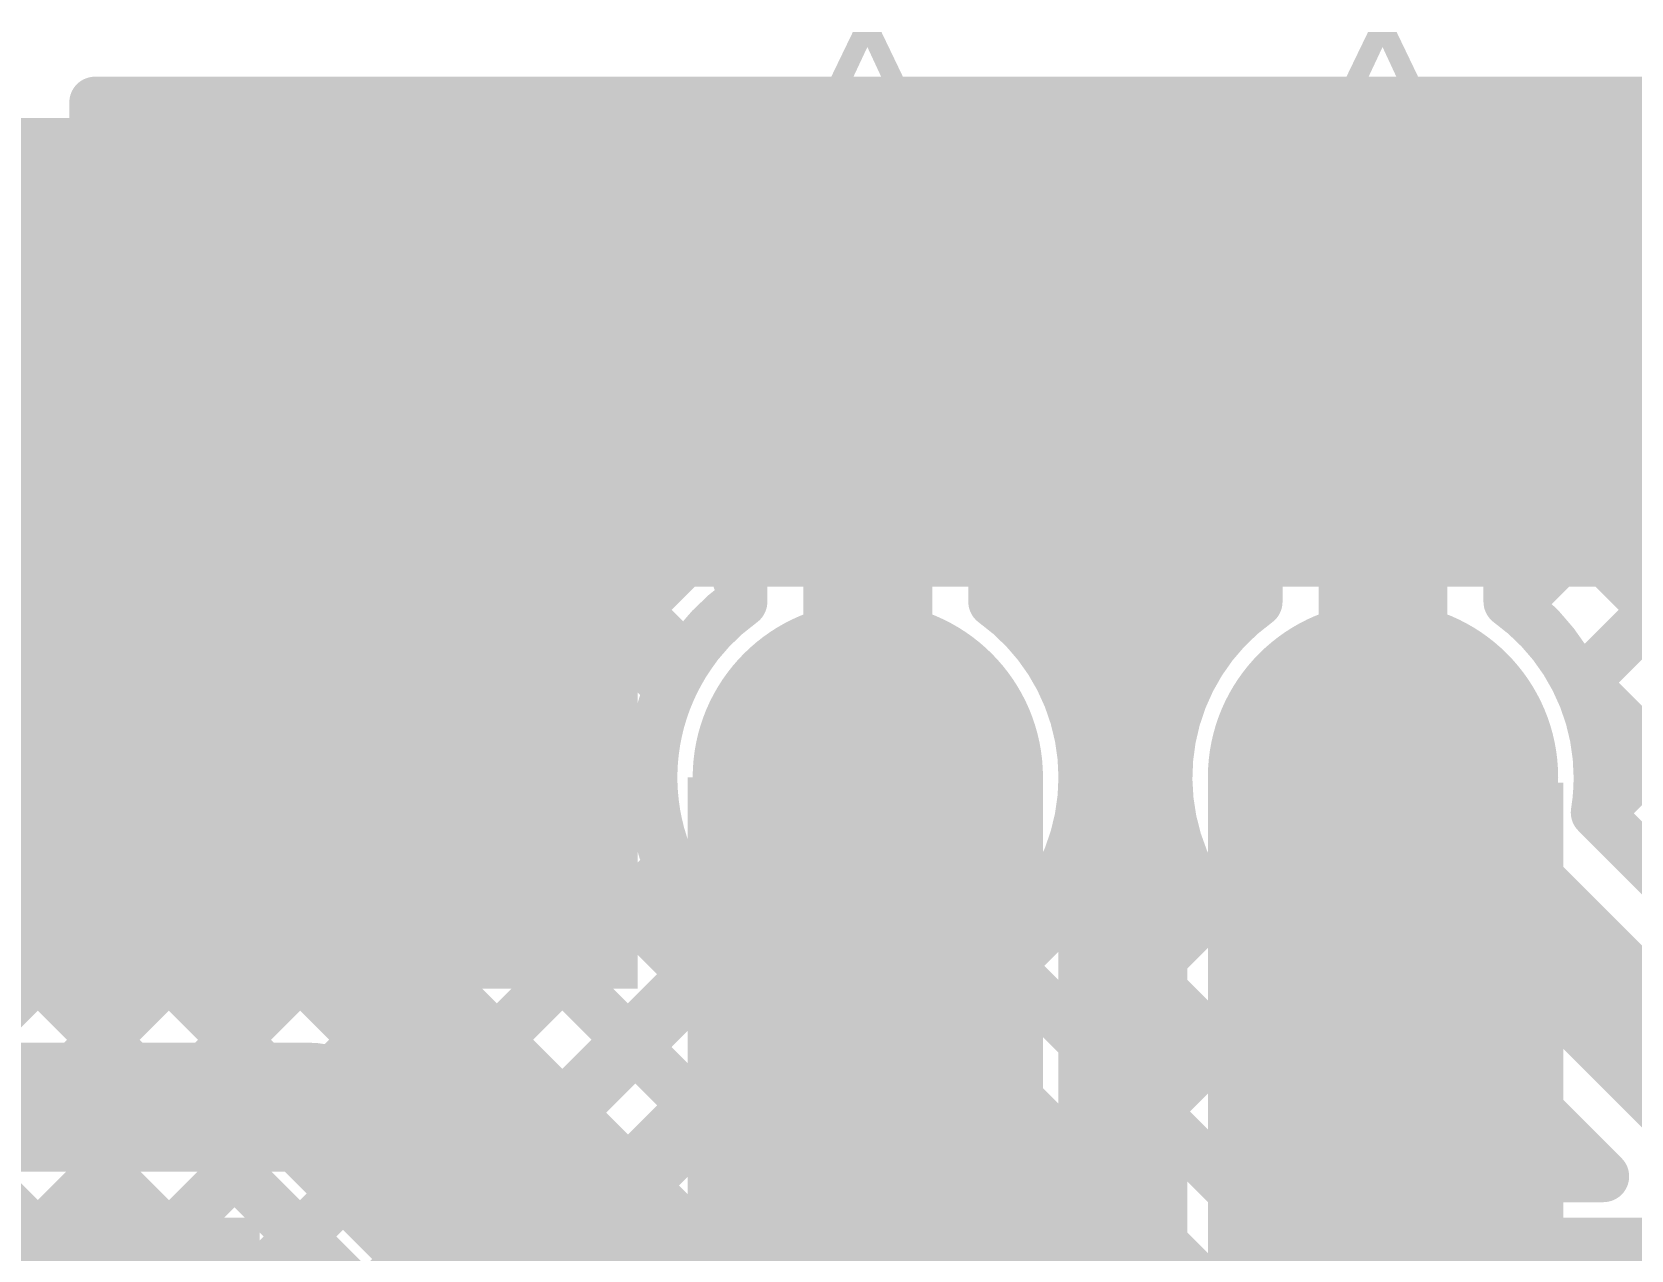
# Model space of a CAD drawing. Header units: millimetres. Extents: x -0.33 to 3.26, y -0.12 to 2.83.
# Drawn here: x 1.8378 to 2.1481, y 2.3983 to 2.6347 of the extents above; entities that cross this region are included whole.
import ezdxf

# ---------------------------------------------------------------- set-up
doc = ezdxf.new("R2010")
doc.units = ezdxf.units.MM
doc.header["$MEASUREMENT"] = 0
for name, color, linetype in [('BottomLayer', 5, 'Continuous'), ('BottomOverlay', 54, 'Continuous'), ('BottomPaste', 16, 'Continuous'), ('BottomSolder', 6, 'Continuous'), ('MultiLayer', 9, 'Continuous'), ('PadHoleLayer', 156, 'Continuous'), ('TopLayer', 1, 'Continuous'), ('TopOverlay', 2, 'Continuous'), ('TopSolder', 216, 'Continuous')]:
    doc.layers.add(name, color=color, linetype=linetype)
doc.styles.add('Arial', font='', dxfattribs={"height": 0.2})
doc.styles.get('Arial').set_extended_font_data('Arial')

# ---------------------------------------------------------------- blocks, each defined once
blk = doc.blocks.new('R__0402_B_18')
at = {"layer": 'BottomLayer'}
for points in [[(-0.0095, 0.0125), (-0.0095, -0.0125), (-0.0275, -0.0125), (-0.0275, 0.0125)], [(0.0275, 0.0125), (0.0275, -0.0125), (0.0095, -0.0125), (0.0095, 0.0125)]]:
    blk.add_hatch(color=5, dxfattribs=at).paths.add_polyline_path(points)
at = {"layer": 'BottomPaste'}
for points in [[(-0.0095, 0.0125), (-0.0095, -0.0125), (-0.0275, -0.0125), (-0.0275, 0.0125)], [(0.0275, 0.0125), (0.0275, -0.0125), (0.0095, -0.0125), (0.0095, 0.0125)]]:
    blk.add_hatch(color=16, dxfattribs=at).paths.add_polyline_path(points)
at = {"layer": 'BottomSolder'}
for points in [[(-0.0055, 0.0165), (-0.0055, -0.0165), (-0.0315, -0.0165), (-0.0315, 0.0165)], [(0.0315, 0.0165), (0.0315, -0.0165), (0.0055, -0.0165), (0.0055, 0.0165)]]:
    blk.add_hatch(color=6, dxfattribs=at).paths.add_polyline_path(points)
at = {"layer": 'BottomOverlay', "const_width": 0.01}
for points in [[(0.034, 0.019), (-0.034, 0.019)], [(-0.034, -0.019), (-0.034, 0.019)], [(0.034, -0.019), (0.034, 0.019)], [(0.034, -0.019), (-0.034, -0.019)]]:
    blk.add_lwpolyline(points, dxfattribs=at)
at = {"layer": 'BottomOverlay', "const_width": 0.005}
for points in [[(-0.0365, 0.019, 1), (-0.0315, 0.019, 1)], [(-0.0365, 0.019, 1), (-0.0315, 0.019, 1)], [(0.0315, 0.019, 1), (0.0365, 0.019, 1)], [(0.0315, 0.019, 1), (0.0365, 0.019, 1)], [(-0.0365, -0.019, 1), (-0.0315, -0.019, 1)], [(-0.0365, -0.019, 1), (-0.0315, -0.019, 1)], [(0.0315, -0.019, 1), (0.0365, -0.019, 1)], [(0.0315, -0.019, 1), (0.0365, -0.019, 1)]]:
    blk.add_lwpolyline(points, format="xyb", close=True, dxfattribs=at)
blk = doc.blocks.new('R__0402_B_19')
at = {"layer": 'BottomLayer'}
for points in [[(-0.0095, 0.0125), (-0.0095, -0.0125), (-0.0275, -0.0125), (-0.0275, 0.0125)], [(0.0275, 0.0125), (0.0275, -0.0125), (0.0095, -0.0125), (0.0095, 0.0125)]]:
    blk.add_hatch(color=5, dxfattribs=at).paths.add_polyline_path(points)
at = {"layer": 'BottomPaste'}
for points in [[(-0.0095, 0.0125), (-0.0095, -0.0125), (-0.0275, -0.0125), (-0.0275, 0.0125)], [(0.0275, 0.0125), (0.0275, -0.0125), (0.0095, -0.0125), (0.0095, 0.0125)]]:
    blk.add_hatch(color=16, dxfattribs=at).paths.add_polyline_path(points)
at = {"layer": 'BottomSolder'}
for points in [[(-0.0055, 0.0165), (-0.0055, -0.0165), (-0.0315, -0.0165), (-0.0315, 0.0165)], [(0.0315, 0.0165), (0.0315, -0.0165), (0.0055, -0.0165), (0.0055, 0.0165)]]:
    blk.add_hatch(color=6, dxfattribs=at).paths.add_polyline_path(points)
at = {"layer": 'BottomOverlay', "const_width": 0.01}
for points in [[(0.034, 0.019), (-0.034, 0.019)], [(-0.034, -0.019), (-0.034, 0.019)], [(0.034, -0.019), (0.034, 0.019)], [(0.034, -0.019), (-0.034, -0.019)]]:
    blk.add_lwpolyline(points, dxfattribs=at)
at = {"layer": 'BottomOverlay', "const_width": 0.005}
for points in [[(-0.0365, 0.019, 1), (-0.0315, 0.019, 1)], [(-0.0365, 0.019, 1), (-0.0315, 0.019, 1)], [(0.0315, 0.019, 1), (0.0365, 0.019, 1)], [(0.0315, 0.019, 1), (0.0365, 0.019, 1)], [(-0.0365, -0.019, 1), (-0.0315, -0.019, 1)], [(-0.0365, -0.019, 1), (-0.0315, -0.019, 1)], [(0.0315, -0.019, 1), (0.0365, -0.019, 1)], [(0.0315, -0.019, 1), (0.0365, -0.019, 1)]]:
    blk.add_lwpolyline(points, format="xyb", close=True, dxfattribs=at)
blk = doc.blocks.new('0022232111_48')
at = {"layer": 'BottomLayer'}
h = blk.add_hatch(color=5, dxfattribs=at)
edge = h.paths.add_edge_path()
edge.add_arc((0.3, 0), 0.03, 0, 360)
h = blk.add_hatch(color=5, dxfattribs=at)
edge = h.paths.add_edge_path()
edge.add_arc((0.4, 0), 0.03, 0, 360)
h = blk.add_hatch(color=5, dxfattribs=at)
edge = h.paths.add_edge_path()
edge.add_arc((0.5, 0), 0.03, 0, 360)
at = {"layer": 'BottomSolder'}
h = blk.add_hatch(color=6, dxfattribs=at)
edge = h.paths.add_edge_path()
edge.add_arc((0.3, 0), 0.034, 0, 360)
h = blk.add_hatch(color=6, dxfattribs=at)
edge = h.paths.add_edge_path()
edge.add_arc((0.4, 0), 0.034, 0, 360)
h = blk.add_hatch(color=6, dxfattribs=at)
edge = h.paths.add_edge_path()
edge.add_arc((0.5, 0), 0.034, 0, 360)
at = {"layer": 'MultiLayer'}
h = blk.add_hatch(color=9, dxfattribs=at)
edge = h.paths.add_edge_path()
edge.add_arc((0.3, 0), 0.03, 0, 360)
h = blk.add_hatch(color=9, dxfattribs=at)
edge = h.paths.add_edge_path()
edge.add_arc((0.4, 0), 0.03, 0, 360)
h = blk.add_hatch(color=9, dxfattribs=at)
edge = h.paths.add_edge_path()
edge.add_arc((0.5, 0), 0.03, 0, 360)
at = {"layer": 'PadHoleLayer'}
h = blk.add_hatch(color=156, dxfattribs=at)
edge = h.paths.add_edge_path()
edge.add_arc((0.3, 0), 0.01969, 0, 360)
h = blk.add_hatch(color=156, dxfattribs=at)
edge = h.paths.add_edge_path()
edge.add_arc((0.4, 0), 0.01969, 0, 360)
h = blk.add_hatch(color=156, dxfattribs=at)
edge = h.paths.add_edge_path()
edge.add_arc((0.5, 0), 0.01969, 0, 360)
at = {"layer": 'TopLayer'}
h = blk.add_hatch(color=1, dxfattribs=at)
edge = h.paths.add_edge_path()
edge.add_arc((0.3, 0), 0.03, 0, 360)
h = blk.add_hatch(color=1, dxfattribs=at)
edge = h.paths.add_edge_path()
edge.add_arc((0.4, 0), 0.03, 0, 360)
h = blk.add_hatch(color=1, dxfattribs=at)
edge = h.paths.add_edge_path()
edge.add_arc((0.5, 0), 0.03, 0, 360)
at = {"layer": 'TopSolder'}
h = blk.add_hatch(color=216, dxfattribs=at)
edge = h.paths.add_edge_path()
edge.add_arc((0.3, 0), 0.034, 0, 360)
h = blk.add_hatch(color=216, dxfattribs=at)
edge = h.paths.add_edge_path()
edge.add_arc((0.4, 0), 0.034, 0, 360)
h = blk.add_hatch(color=216, dxfattribs=at)
edge = h.paths.add_edge_path()
edge.add_arc((0.5, 0), 0.034, 0, 360)
at = {"layer": 'TopOverlay', "const_width": 0.01}
for points in [[(0.55, 0.124), (0.55, -0.131)], [(0.55, -0.131), (-0.551, -0.131)]]:
    blk.add_lwpolyline(points, dxfattribs=at)
at = {"layer": 'TopOverlay', "const_width": 0.005}
blk.add_lwpolyline([(0.5475, -0.131, 1), (0.5525, -0.131, 1)], format="xyb", close=True, dxfattribs=at)
blk.add_lwpolyline([(0.5475, -0.131, 1), (0.5525, -0.131, 1)], format="xyb", close=True, dxfattribs=at)
blk = doc.blocks.new('SOT23_3_B_177')
at = {"layer": 'BottomLayer'}
for points in [[(-0.02166, 0.02657), (-0.05316, 0.02657), (-0.05316, 0.05807), (-0.02166, 0.05807)], [(0.05314, 0.02657), (0.02165, 0.02657), (0.02165, 0.05807), (0.05314, 0.05807)], [(0.01574, -0.05807), (-0.01575, -0.05807), (-0.01575, -0.02657), (0.01574, -0.02657)]]:
    blk.add_hatch(color=5, dxfattribs=at).paths.add_polyline_path(points)
at = {"layer": 'BottomPaste'}
for points in [[(-0.02166, 0.02657), (-0.05316, 0.02657), (-0.05316, 0.05807), (-0.02166, 0.05807)], [(0.05314, 0.02657), (0.02165, 0.02657), (0.02165, 0.05807), (0.05314, 0.05807)], [(0.01574, -0.05807), (-0.01575, -0.05807), (-0.01575, -0.02657), (0.01574, -0.02657)]]:
    blk.add_hatch(color=16, dxfattribs=at).paths.add_polyline_path(points)
at = {"layer": 'BottomSolder'}
for points in [[(-0.01766, 0.02257), (-0.05716, 0.02257), (-0.05716, 0.06207), (-0.01766, 0.06207)], [(0.05714, 0.02257), (0.01765, 0.02257), (0.01765, 0.06207), (0.05714, 0.06207)], [(0.01974, -0.06207), (-0.01975, -0.06207), (-0.01975, -0.02257), (0.01974, -0.02257)]]:
    blk.add_hatch(color=6, dxfattribs=at).paths.add_polyline_path(points)
at = {"layer": 'BottomOverlay'}
for points, const_width in [([(-0.06409, 0.068, 1), (-0.07393, 0.068, 1)], 0.00984), ([(-0.07639, 0.068, 1), (-0.07147, 0.068, 1)], 0.00492), ([(-0.06655, 0.068, 1), (-0.06162, 0.068, 1)], 0.00492), ([(-0.06651, 0.03, 1), (-0.06151, 0.03, 1)], 0.005), ([(-0.01351, 0.032, 1), (-0.00851, 0.032, 1)], 0.005), ([(0.00849, 0.032, 1), (0.01349, 0.032, 1)], 0.005), ([(0.06149, 0.03, 1), (0.06649, 0.03, 1)], 0.005), ([(-0.06651, -0.032, 1), (-0.06151, -0.032, 1)], 0.005), ([(-0.06651, -0.032, 1), (-0.06151, -0.032, 1)], 0.005), ([(-0.03151, -0.032, 1), (-0.02651, -0.032, 1)], 0.005), ([(0.02649, -0.031, 1), (0.03149, -0.031, 1)], 0.005), ([(0.06149, -0.031, 1), (0.06649, -0.031, 1)], 0.005), ([(0.06149, -0.031, 1), (0.06649, -0.031, 1)], 0.005)]:
    blk.add_lwpolyline(points, format="xyb", close=True, dxfattribs=dict(at, const_width=const_width))
at = {"layer": 'BottomOverlay', "const_width": 0.01}
for points in [[(-0.06401, 0.03), (-0.06401, -0.032)], [(0.01099, 0.032), (-0.01101, 0.032)], [(0.06399, 0.03), (0.06399, -0.031)], [(-0.02901, -0.032), (-0.06401, -0.032)], [(0.06399, -0.031), (0.02899, -0.031)]]:
    blk.add_lwpolyline(points, dxfattribs=at)
blk = doc.blocks.new('SOT23_3_B_183')
at = {"layer": 'BottomLayer'}
for points in [[(-0.02166, 0.02657), (-0.05316, 0.02657), (-0.05316, 0.05807), (-0.02166, 0.05807)], [(0.05314, 0.02657), (0.02165, 0.02657), (0.02165, 0.05807), (0.05314, 0.05807)], [(0.01574, -0.05807), (-0.01575, -0.05807), (-0.01575, -0.02657), (0.01574, -0.02657)]]:
    blk.add_hatch(color=5, dxfattribs=at).paths.add_polyline_path(points)
at = {"layer": 'BottomPaste'}
for points in [[(-0.02166, 0.02657), (-0.05316, 0.02657), (-0.05316, 0.05807), (-0.02166, 0.05807)], [(0.05314, 0.02657), (0.02165, 0.02657), (0.02165, 0.05807), (0.05314, 0.05807)], [(0.01574, -0.05807), (-0.01575, -0.05807), (-0.01575, -0.02657), (0.01574, -0.02657)]]:
    blk.add_hatch(color=16, dxfattribs=at).paths.add_polyline_path(points)
at = {"layer": 'BottomSolder'}
for points in [[(-0.01766, 0.02257), (-0.05716, 0.02257), (-0.05716, 0.06207), (-0.01766, 0.06207)], [(0.05714, 0.02257), (0.01765, 0.02257), (0.01765, 0.06207), (0.05714, 0.06207)], [(0.01974, -0.06207), (-0.01975, -0.06207), (-0.01975, -0.02257), (0.01974, -0.02257)]]:
    blk.add_hatch(color=6, dxfattribs=at).paths.add_polyline_path(points)
at = {"layer": 'BottomOverlay'}
for points, const_width in [([(-0.06409, 0.068, 1), (-0.07393, 0.068, 1)], 0.00984), ([(-0.07639, 0.068, 1), (-0.07147, 0.068, 1)], 0.00492), ([(-0.06655, 0.068, 1), (-0.06162, 0.068, 1)], 0.00492), ([(-0.06651, 0.03, 1), (-0.06151, 0.03, 1)], 0.005), ([(-0.01351, 0.032, 1), (-0.00851, 0.032, 1)], 0.005), ([(0.00849, 0.032, 1), (0.01349, 0.032, 1)], 0.005), ([(0.06149, 0.03, 1), (0.06649, 0.03, 1)], 0.005), ([(-0.06651, -0.032, 1), (-0.06151, -0.032, 1)], 0.005), ([(-0.06651, -0.032, 1), (-0.06151, -0.032, 1)], 0.005), ([(-0.03151, -0.032, 1), (-0.02651, -0.032, 1)], 0.005), ([(0.02649, -0.031, 1), (0.03149, -0.031, 1)], 0.005), ([(0.06149, -0.031, 1), (0.06649, -0.031, 1)], 0.005), ([(0.06149, -0.031, 1), (0.06649, -0.031, 1)], 0.005)]:
    blk.add_lwpolyline(points, format="xyb", close=True, dxfattribs=dict(at, const_width=const_width))
at = {"layer": 'BottomOverlay', "const_width": 0.01}
for points in [[(-0.06401, 0.03), (-0.06401, -0.032)], [(0.01099, 0.032), (-0.01101, 0.032)], [(0.06399, 0.03), (0.06399, -0.031)], [(-0.02901, -0.032), (-0.06401, -0.032)], [(0.06399, -0.031), (0.02899, -0.031)]]:
    blk.add_lwpolyline(points, dxfattribs=at)

msp = doc.modelspace()

# ---------------------------------------------------------------- hatches: boundary and pattern name
at = {"layer": 'BottomLayer'}
for points in [[(0.126, 2.571), (2.92461, 2.571), (2.92461, 2.618), (0.126, 2.618)], [(1.816, 2.449), (1.95531, 2.449), (1.95531, 2.618), (1.816, 2.618)]]:
    msp.add_hatch(color=5, dxfattribs=at).paths.add_polyline_path(points)
at = {"layer": 'TopLayer'}
msp.add_hatch(color=1, dxfattribs=at).paths.add_polyline_path([(0.495, 2.527), (3.004, 2.527), (3.004, 2.606), (0.495, 2.606)])
at = {"layer": 'TopOverlay'}
for points in [[(1.965, 2.36), (2.034, 2.36), (2.034, 2.49), (1.965, 2.49)], [(2.066, 2.359), (2.135, 2.359), (2.135, 2.489), (2.066, 2.489)]]:
    msp.add_hatch(color=2, dxfattribs=at).paths.add_polyline_path(points)

# ---------------------------------------------------------------- linework, layer by layer
at = {"layer": 'BottomLayer'}
for points, const_width in [([(0.07816, 2.606), (3.03984, 2.606)], 0.01), ([(1.72995, 2.606), (1.88545, 2.4505)], 0.01), ([(1.75672, 2.5224), (1.84032, 2.606)], 0.01), ([(1.75824, 2.606), (2.02022, 2.34401)], 0.01), ([(1.76877, 2.50616), (1.86861, 2.606)], 0.01), ([(1.77277, 2.48188), (1.89689, 2.606)], 0.01), ([(1.78652, 2.606), (2.02877, 2.36375)], 0.01), ([(1.78691, 2.46774), (1.92518, 2.606)], 0.01), ([(1.80105, 2.45359), (1.95346, 2.606)], 0.01), ([(1.81481, 2.606), (1.97551, 2.4453)], 0.01), ([(1.82625, 2.4505), (1.98175, 2.606)], 0.01), ([(1.84309, 2.606), (1.95801, 2.49108)], 0.01), ([(1.85453, 2.4505), (2.01003, 2.606)], 0.01), ([(1.87137, 2.606), (1.96467, 2.51271)], 0.01), ([(1.89966, 2.606), (1.97481, 2.53084)], 0.01), ([(1.92794, 2.606), (1.97481, 2.55913)], 0.01), ([(1.95623, 2.606), (1.99025, 2.57198)], 0.01), ([(1.98451, 2.606), (2.02001, 2.5705)], 0.01), ([(2.00565, 2.57334), (2.03831, 2.606)], 0.01), ([(2.0128, 2.606), (2.07489, 2.54391)], 0.01), ([(2.02381, 2.56322), (2.0666, 2.606)], 0.01), ([(2.0245, 2.53562), (2.09488, 2.606)], 0.01), ([(2.04108, 2.606), (2.07658, 2.5705)], 0.01), ([(2.06936, 2.606), (2.1014, 2.57396)], 0.01), ([(2.08806, 2.57089), (2.12317, 2.606)], 0.01), ([(2.09765, 2.606), (2.17497, 2.52868)], 0.01), ([(2.11595, 2.5705), (2.15145, 2.606)], 0.01), ([(2.12447, 2.55073), (2.17974, 2.606)], 0.01), ([(2.12544, 2.52342), (2.20802, 2.606)], 0.01), ([(2.12593, 2.606), (2.17497, 2.55697)], 0.01), ([(1.97481, 2.5705), (1.98738, 2.5705)], 0.01), ([(1.97481, 2.5285), (1.97481, 2.5705)], 0.01), ([(2.01262, 2.5705), (2.02381, 2.5705)], 0.01), ([(2.02001, 2.5705), (2.02381, 2.5667)], 0.01), ([(2.02381, 2.55526), (2.02381, 2.5705)], 0.01), ([(2.07489, 2.5705), (2.08738, 2.5705)], 0.01), ([(2.07489, 2.5285), (2.07489, 2.5705)], 0.01), ([(2.11262, 2.5705), (2.12389, 2.5705)], 0.01), ([(2.12389, 2.55493), (2.12389, 2.5705)], 0.01), ([(2.02381, 2.5667), (2.07056, 2.51995)], 0.01), ([(2, 2.49), (2, 2.5495)], 0.025), ([(2.03307, 2.5159), (2.07489, 2.55772)], 0.01), ([(2.1, 2.49), (2.1, 2.5495)], 0.025), ([(1.7545, 2.55317), (1.85717, 2.4505)], 0.01), ([(2.0245, 2.52411), (2.0245, 2.5495)], 0.01), ([(2.12446, 2.5509), (2.1639, 2.51146)], 0.01), ([(2.1245, 2.52411), (2.1245, 2.5495)], 0.01), ([(2.13806, 2.50776), (2.17497, 2.54466)], 0.01), ([(1.88281, 2.4505), (1.97481, 2.5425)], 0.01), ([(2.0245, 2.53773), (2.05986, 2.50237)], 0.01), ([(1.9755, 2.52411), (1.9755, 2.5285)], 0.01), ([(2.04155, 2.4961), (2.07489, 2.52944)], 0.01), ([(2.0755, 2.52411), (2.0755, 2.5285)], 0.01), ([(2.13675, 2.51032), (2.15801, 2.48907)], 0.01), ([(2.14162, 2.48303), (2.15942, 2.50083)], 0.01), ([(1.90641, 2.44581), (1.95881, 2.49821)], 0.01), ([(2, 2.446), (2, 2.49)], 0.025), ([(2.1, 2.49), (2.249, 2.341)], 0.025), ([(2.04195, 2.49199), (2.06215, 2.47179)], 0.01), ([(2.02719, 2.45346), (2.05835, 2.48461)], 0.01), ([(2.14145, 2.4832), (2.2663, 2.35835)], 0.01), ([(1.92077, 2.43188), (1.96168, 2.4728)], 0.01), ([(2.03648, 2.46918), (2.09634, 2.40932)], 0.01), ([(2.04133, 2.43931), (2.06658, 2.46456)], 0.01), ([(1.93491, 2.41774), (1.9741, 2.45694)], 0.01), ([(1.9755, 2.446), (1.9755, 2.45589)], 0.01), ([(2, 2.446), (2.06118, 2.38482)], 0.025), ([(2.02465, 2.456), (2.07133, 2.40932)], 0.01), ([(1.80415, 2.4505), (1.892, 2.4505)], 0.01), ([(2.05548, 2.42517), (2.08224, 2.45194)], 0.01), ([(2.08179, 2.45215), (2.12137, 2.41257)], 0.01), ([(2.06962, 2.41103), (2.10697, 2.44838)], 0.01), ([(2.1068, 2.44855), (2.14278, 2.41257)], 0.01), ([(1.90935, 2.4433), (2.00224, 2.35041)], 0.01), ([(1.794, 2.426), (1.892, 2.426)], 0.025), ([(1.892, 2.426), (1.98494, 2.33306)], 0.025), ([(1.94905, 2.4036), (1.97894, 2.43349)], 0.01), ([(2.0962, 2.40932), (2.12111, 2.43424)], 0.01), ([(1.9827, 2.42865), (2.04186, 2.36949)], 0.01), ([(2.12773, 2.41257), (2.13525, 2.4201)], 0.01), ([(1.96319, 2.38946), (1.99254, 2.41881)], 0.01), ([(2.10926, 2.41257), (2.14278, 2.41257)], 0.01), ([(2.10926, 2.40932), (2.10926, 2.41257)], 0.01), ([(2.07133, 2.40932), (2.10926, 2.40932)], 0.01), ([(1.97733, 2.37531), (2.00669, 2.40467)], 0.01)]:
    msp.add_lwpolyline(points, dxfattribs=dict(at, const_width=const_width))
for points, const_width in [([(1.83782, 2.606, 1), (1.84282, 2.606, 1)], 0.005), ([(1.84059, 2.606, 1), (1.84559, 2.606, 1)], 0.005), ([(1.86611, 2.606, 1), (1.87111, 2.606, 1)], 0.005), ([(1.86887, 2.606, 1), (1.87387, 2.606, 1)], 0.005), ([(1.89439, 2.606, 1), (1.89939, 2.606, 1)], 0.005), ([(1.89716, 2.606, 1), (1.90216, 2.606, 1)], 0.005), ([(1.92268, 2.606, 1), (1.92768, 2.606, 1)], 0.005), ([(1.92544, 2.606, 1), (1.93044, 2.606, 1)], 0.005), ([(1.95096, 2.606, 1), (1.95596, 2.606, 1)], 0.005), ([(1.95373, 2.606, 1), (1.95873, 2.606, 1)], 0.005), ([(1.97925, 2.606, 1), (1.98425, 2.606, 1)], 0.005), ([(1.98201, 2.606, 1), (1.98701, 2.606, 1)], 0.005), ([(2.00753, 2.606, 1), (2.01253, 2.606, 1)], 0.005), ([(2.0103, 2.606, 1), (2.0153, 2.606, 1)], 0.005), ([(2.03581, 2.606, 1), (2.04081, 2.606, 1)], 0.005), ([(2.03858, 2.606, 1), (2.04358, 2.606, 1)], 0.005), ([(2.0641, 2.606, 1), (2.0691, 2.606, 1)], 0.005), ([(2.06686, 2.606, 1), (2.07186, 2.606, 1)], 0.005), ([(2.09238, 2.606, 1), (2.09738, 2.606, 1)], 0.005), ([(2.09515, 2.606, 1), (2.10015, 2.606, 1)], 0.005), ([(2.12067, 2.606, 1), (2.12567, 2.606, 1)], 0.005), ([(2.12343, 2.606, 1), (2.12843, 2.606, 1)], 0.005), ([(2.14895, 2.606, 1), (2.15395, 2.606, 1)], 0.005), ([(1.98775, 2.57198, 1), (1.99275, 2.57198, 1)], 0.005), ([(2.00315, 2.57334, 1), (2.00815, 2.57334, 1)], 0.005), ([(2.0989, 2.57396, 1), (2.1039, 2.57396, 1)], 0.005), ([(1.97231, 2.5705, 1), (1.97731, 2.5705, 1)], 0.005), ([(1.97231, 2.5705, 1), (1.97731, 2.5705, 1)], 0.005), ([(1.98488, 2.5705, 1), (1.98988, 2.5705, 1)], 0.005), ([(1.98488, 2.5705, 1), (1.98988, 2.5705, 1)], 0.005), ([(2.01012, 2.5705, 1), (2.01512, 2.5705, 1)], 0.005), ([(2.01012, 2.5705, 1), (2.01512, 2.5705, 1)], 0.005), ([(2.01751, 2.5705, 1), (2.02251, 2.5705, 1)], 0.005), ([(2.01751, 2.5705, 1), (2.02251, 2.5705, 1)], 0.005), ([(2.02131, 2.5705, 1), (2.02631, 2.5705, 1)], 0.005), ([(2.02131, 2.5705, 1), (2.02631, 2.5705, 1)], 0.005), ([(2.07239, 2.5705, 1), (2.07739, 2.5705, 1)], 0.005), ([(2.07239, 2.5705, 1), (2.07739, 2.5705, 1)], 0.005), ([(2.07408, 2.5705, 1), (2.07908, 2.5705, 1)], 0.005), ([(2.08488, 2.5705, 1), (2.08988, 2.5705, 1)], 0.005), ([(2.08488, 2.5705, 1), (2.08988, 2.5705, 1)], 0.005), ([(2.08556, 2.57089, 1), (2.09056, 2.57089, 1)], 0.005), ([(2.11012, 2.5705, 1), (2.11512, 2.5705, 1)], 0.005), ([(2.11012, 2.5705, 1), (2.11512, 2.5705, 1)], 0.005), ([(2.11345, 2.5705, 1), (2.11845, 2.5705, 1)], 0.005), ([(2.12139, 2.5705, 1), (2.12639, 2.5705, 1)], 0.005), ([(2.12139, 2.5705, 1), (2.12639, 2.5705, 1)], 0.005), ([(2.02131, 2.5667, 1), (2.02631, 2.5667, 1)], 0.005), ([(2.02131, 2.5667, 1), (2.02631, 2.5667, 1)], 0.005), ([(2.02131, 2.56322, 1), (2.02631, 2.56322, 1)], 0.005), ([(1.97231, 2.55913, 1), (1.97731, 2.55913, 1)], 0.005), ([(1.99375, 2.5495, 1), (2.00625, 2.5495, 1)], 0.0125), ([(2.07239, 2.55772, 1), (2.07739, 2.55772, 1)], 0.005), ([(2.09375, 2.5495, 1), (2.10625, 2.5495, 1)], 0.0125), ([(2.02131, 2.55526, 1), (2.02631, 2.55526, 1)], 0.005), ([(2.02131, 2.55526, 1), (2.02631, 2.55526, 1)], 0.005), ([(2.12139, 2.55493, 1), (2.12639, 2.55493, 1)], 0.005), ([(2.12139, 2.55493, 1), (2.12639, 2.55493, 1)], 0.005), ([(2.022, 2.5495, 1), (2.027, 2.5495, 1)], 0.005), ([(2.022, 2.5495, 1), (2.027, 2.5495, 1)], 0.005), ([(2.12196, 2.5509, 1), (2.12696, 2.5509, 1)], 0.005), ([(2.12197, 2.55073, 1), (2.12697, 2.55073, 1)], 0.005), ([(2.122, 2.5495, 1), (2.127, 2.5495, 1)], 0.005), ([(2.122, 2.5495, 1), (2.127, 2.5495, 1)], 0.005), ([(2.07239, 2.54391, 1), (2.07739, 2.54391, 1)], 0.005), ([(1.97231, 2.5425, 1), (1.97731, 2.5425, 1)], 0.005), ([(2.022, 2.53773, 1), (2.027, 2.53773, 1)], 0.005), ([(2.022, 2.53562, 1), (2.027, 2.53562, 1)], 0.005), ([(1.97231, 2.53084, 1), (1.97731, 2.53084, 1)], 0.005), ([(1.97231, 2.5285, 1), (1.97731, 2.5285, 1)], 0.005), ([(1.973, 2.5285, 1), (1.978, 2.5285, 1)], 0.005), ([(2.07239, 2.52944, 1), (2.07739, 2.52944, 1)], 0.005), ([(2.07239, 2.5285, 1), (2.07739, 2.5285, 1)], 0.005), ([(2.073, 2.5285, 1), (2.078, 2.5285, 1)], 0.005), ([(1.973, 2.52411, 1), (1.978, 2.52411, 1)], 0.005), ([(1.973, 2.52411, 1), (1.978, 2.52411, 1)], 0.005), ([(2.022, 2.52411, 1), (2.027, 2.52411, 1)], 0.005), ([(2.022, 2.52411, 1), (2.027, 2.52411, 1)], 0.005), ([(2.073, 2.52411, 1), (2.078, 2.52411, 1)], 0.005), ([(2.073, 2.52411, 1), (2.078, 2.52411, 1)], 0.005), ([(2.122, 2.52411, 1), (2.127, 2.52411, 1)], 0.005), ([(2.122, 2.52411, 1), (2.127, 2.52411, 1)], 0.005), ([(2.12294, 2.52342, 1), (2.12794, 2.52342, 1)], 0.005), ([(2.06806, 2.51995, 1), (2.07306, 2.51995, 1)], 0.005), ([(2.03057, 2.5159, 1), (2.03557, 2.5159, 1)], 0.005), ([(1.96217, 2.51271, 1), (1.96717, 2.51271, 1)], 0.005), ([(2.13425, 2.51032, 1), (2.13925, 2.51032, 1)], 0.005), ([(2.13556, 2.50776, 1), (2.14056, 2.50776, 1)], 0.005), ([(2.05736, 2.50237, 1), (2.06236, 2.50237, 1)], 0.005), ([(1.95631, 2.49821, 1), (1.96131, 2.49821, 1)], 0.005), ([(1.99375, 2.49, 1), (2.00625, 2.49, 1)], 0.0125), ([(1.99375, 2.49, 1), (2.00625, 2.49, 1)], 0.0125), ([(2.09375, 2.49, 1), (2.10625, 2.49, 1)], 0.0125), ([(2.09375, 2.49, 1), (2.10625, 2.49, 1)], 0.0125), ([(2.03905, 2.4961, 1), (2.04405, 2.4961, 1)], 0.005), ([(1.95551, 2.49108, 1), (1.96051, 2.49108, 1)], 0.005), ([(2.03945, 2.49199, 1), (2.04445, 2.49199, 1)], 0.005), ([(2.0395, 2.49, 1), (2.0445, 2.49, 1)], 0.005), ([(2.0395, 2.49, 1), (2.0445, 2.49, 1)], 0.005), ([(2.1395, 2.49, 1), (2.1445, 2.49, 1)], 0.005), ([(2.1395, 2.49, 1), (2.1445, 2.49, 1)], 0.005), ([(2.05585, 2.48461, 1), (2.06085, 2.48461, 1)], 0.005), ([(2.13895, 2.4832, 1), (2.14395, 2.4832, 1)], 0.005), ([(2.13895, 2.4832, 1), (2.14395, 2.4832, 1)], 0.005), ([(2.13912, 2.48303, 1), (2.14412, 2.48303, 1)], 0.005), ([(1.95918, 2.4728, 1), (1.96418, 2.4728, 1)], 0.005), ([(2.03398, 2.46918, 1), (2.03898, 2.46918, 1)], 0.005), ([(2.05965, 2.47179, 1), (2.06465, 2.47179, 1)], 0.005), ([(2.06408, 2.46456, 1), (2.06908, 2.46456, 1)], 0.005), ([(1.9716, 2.45694, 1), (1.9766, 2.45694, 1)], 0.005), ([(1.973, 2.45589, 1), (1.978, 2.45589, 1)], 0.005), ([(1.973, 2.45589, 1), (1.978, 2.45589, 1)], 0.005), ([(1.99375, 2.446, 1), (2.00625, 2.446, 1)], 0.0125), ([(1.99375, 2.446, 1), (2.00625, 2.446, 1)], 0.0125), ([(2.02215, 2.456, 1), (2.02715, 2.456, 1)], 0.005), ([(2.02215, 2.456, 1), (2.02715, 2.456, 1)], 0.005), ([(2.02469, 2.45346, 1), (2.02969, 2.45346, 1)], 0.005), ([(1.85203, 2.4505, 1), (1.85703, 2.4505, 1)], 0.005), ([(1.85467, 2.4505, 1), (1.85967, 2.4505, 1)], 0.005), ([(1.88031, 2.4505, 1), (1.88531, 2.4505, 1)], 0.005), ([(1.88295, 2.4505, 1), (1.88795, 2.4505, 1)], 0.005), ([(1.8895, 2.4505, 1), (1.8945, 2.4505, 1)], 0.005), ([(1.8895, 2.4505, 1), (1.8945, 2.4505, 1)], 0.005), ([(1.8895, 2.4505, 1), (1.8945, 2.4505, 1)], 0.005), ([(2.07929, 2.45215, 1), (2.08429, 2.45215, 1)], 0.005), ([(2.07974, 2.45194, 1), (2.08474, 2.45194, 1)], 0.005), ([(2.1043, 2.44855, 1), (2.1093, 2.44855, 1)], 0.005), ([(2.1043, 2.44855, 1), (2.1093, 2.44855, 1)], 0.005), ([(2.10447, 2.44838, 1), (2.10947, 2.44838, 1)], 0.005), ([(1.90391, 2.44581, 1), (1.90891, 2.44581, 1)], 0.005), ([(1.973, 2.446, 1), (1.978, 2.446, 1)], 0.005), ([(1.973, 2.446, 1), (1.978, 2.446, 1)], 0.005), ([(1.973, 2.446, 1), (1.978, 2.446, 1)], 0.005), ([(1.97301, 2.4453, 1), (1.97801, 2.4453, 1)], 0.005), ([(1.90682, 2.44332, 1), (1.91182, 2.44332, 1)], 0.005), ([(1.90685, 2.4433, 1), (1.91185, 2.4433, 1)], 0.005), ([(1.90685, 2.4433, 1), (1.91185, 2.4433, 1)], 0.005), ([(2.03883, 2.43931, 1), (2.04383, 2.43931, 1)], 0.005), ([(1.88575, 2.426, 1), (1.89825, 2.426, 1)], 0.0125), ([(1.88575, 2.426, 1), (1.89825, 2.426, 1)], 0.0125), ([(1.91827, 2.43188, 1), (1.92327, 2.43188, 1)], 0.005), ([(1.97644, 2.43349, 1), (1.98144, 2.43349, 1)], 0.005), ([(2.11861, 2.43424, 1), (2.12361, 2.43424, 1)], 0.005), ([(1.98018, 2.42868, 1), (1.98518, 2.42868, 1)], 0.005), ([(1.9802, 2.42865, 1), (1.9852, 2.42865, 1)], 0.005), ([(1.9802, 2.42865, 1), (1.9852, 2.42865, 1)], 0.005), ([(2.05298, 2.42517, 1), (2.05798, 2.42517, 1)], 0.005), ([(2.13275, 2.4201, 1), (2.13775, 2.4201, 1)], 0.005), ([(1.93241, 2.41774, 1), (1.93741, 2.41774, 1)], 0.005), ([(1.99004, 2.41881, 1), (1.99504, 2.41881, 1)], 0.005), ([(2.06712, 2.41103, 1), (2.07212, 2.41103, 1)], 0.005), ([(2.10676, 2.41257, 1), (2.11176, 2.41257, 1)], 0.005), ([(2.10676, 2.41257, 1), (2.11176, 2.41257, 1)], 0.005), ([(2.11887, 2.41257, 1), (2.12387, 2.41257, 1)], 0.005), ([(2.12523, 2.41257, 1), (2.13023, 2.41257, 1)], 0.005), ([(2.14028, 2.41257, 1), (2.14528, 2.41257, 1)], 0.005), ([(2.14028, 2.41257, 1), (2.14528, 2.41257, 1)], 0.005), ([(2.06883, 2.40932, 1), (2.07383, 2.40932, 1)], 0.005), ([(2.06883, 2.40932, 1), (2.07383, 2.40932, 1)], 0.005), ([(2.0937, 2.40932, 1), (2.0987, 2.40932, 1)], 0.005), ([(2.09384, 2.40932, 1), (2.09884, 2.40932, 1)], 0.005), ([(2.10676, 2.40932, 1), (2.11176, 2.40932, 1)], 0.005), ([(2.10676, 2.40932, 1), (2.11176, 2.40932, 1)], 0.005), ([(2.00419, 2.40467, 1), (2.00919, 2.40467, 1)], 0.005), ([(1.94655, 2.4036, 1), (1.95155, 2.4036, 1)], 0.005)]:
    msp.add_lwpolyline(points, format="xyb", close=True, dxfattribs=dict(at, const_width=const_width))
at = {"layer": 'BottomLayer', "const_width": 0.01}
for points in [[(1.98738, 2.5705, -0.277342), (2.01262, 2.5705)], [(2.08738, 2.5705, -0.277342), (2.11262, 2.5705)], [(2.02381, 2.55526, -0.059369), (2.0245, 2.5495)], [(2.12389, 2.55493, -0.055953), (2.1245, 2.5495)], [(1.9755, 2.45589, -0.512989), (1.9755, 2.52411)], [(2.0245, 2.52411, -0.241531), (2.042, 2.49)], [(2.1068, 2.44855, -0.792799), (2.0755, 2.52411)], [(2.1245, 2.52411, -0.241531), (2.142, 2.49)], [(2.042, 2.49, -0.24035), (2.02465, 2.456)], [(2.142, 2.49, -0.040665), (2.14145, 2.4832)], [(1.892, 2.4505, -0.198912), (1.90932, 2.44332)], [(1.892, 2.4505, -0.199267), (1.90935, 2.4433)], [(1.98268, 2.42868, -0.198912), (1.9755, 2.446)], [(1.9827, 2.42865, -0.199267), (1.9755, 2.446)]]:
    msp.add_lwpolyline(points, format="xyb", dxfattribs=at)
at = {"layer": 'TopLayer'}
for points, const_width in [([(2.047, 2.537), (2.0495, 2.5345)], 0.025), ([(2.0495, 2.35027), (2.0495, 2.5345)], 0.025), ([(1.7404, 2.40425), (1.85115, 2.515)], 0.01), ([(1.75313, 2.39152), (1.87661, 2.515)], 0.01), ([(1.76375, 2.515), (1.96625, 2.515)], 0.01), ([(1.76585, 2.37879), (1.90206, 2.515)], 0.01), ([(1.77569, 2.515), (1.95769, 2.333)], 0.01), ([(1.77858, 2.36607), (1.92752, 2.515)], 0.01), ([(1.79058, 2.3526), (1.95297, 2.515)], 0.01), ([(1.80115, 2.515), (1.98315, 2.333)], 0.01), ([(1.82661, 2.515), (2.00861, 2.333)], 0.01), ([(1.85206, 2.515), (2.02011, 2.34695)], 0.01), ([(1.87752, 2.515), (2.025, 2.36752)], 0.01), ([(1.90297, 2.515), (2.025, 2.39297)], 0.01), ([(1.92843, 2.515), (1.95828, 2.48515)], 0.01), ([(1.95388, 2.515), (1.96168, 2.5072)], 0.01), ([(1.79443, 2.331), (1.95828, 2.49485)], 0.01), ([(1.77186, 2.49337), (1.93424, 2.331)], 0.01), ([(1.81988, 2.331), (1.96168, 2.4728)], 0.01), ([(1.76789, 2.47189), (1.90878, 2.331)], 0.01), ([(1.84534, 2.331), (1.97255, 2.45821)], 0.01), ([(2.025, 2.36008), (2.025, 2.45625)], 0.01), ([(1.89625, 2.331), (2.01673, 2.45147)], 0.01), ([(2.0172, 2.45168), (2.025, 2.44388)], 0.01), ([(1.8708, 2.331), (1.98921, 2.44941)], 0.01), ([(1.99515, 2.44828), (2.025, 2.41843)], 0.01), ([(1.92171, 2.331), (2.025, 2.43429)], 0.01), ([(1.94716, 2.331), (2.025, 2.40884)], 0.01)]:
    msp.add_lwpolyline(points, dxfattribs=dict(at, const_width=const_width))
for points, const_width in [([(2.04075, 2.537, 1), (2.05325, 2.537, 1)], 0.0125), ([(2.04325, 2.5345, 1), (2.05575, 2.5345, 1)], 0.0125), ([(2.04325, 2.5345, 1), (2.05575, 2.5345, 1)], 0.0125), ([(1.84865, 2.515, 1), (1.85365, 2.515, 1)], 0.005), ([(1.84956, 2.515, 1), (1.85456, 2.515, 1)], 0.005), ([(1.8741, 2.515, 1), (1.87911, 2.515, 1)], 0.005), ([(1.87502, 2.515, 1), (1.88002, 2.515, 1)], 0.005), ([(1.89956, 2.515, 1), (1.90456, 2.515, 1)], 0.005), ([(1.90047, 2.515, 1), (1.90547, 2.515, 1)], 0.005), ([(1.92502, 2.515, 1), (1.93002, 2.515, 1)], 0.005), ([(1.92593, 2.515, 1), (1.93093, 2.515, 1)], 0.005), ([(1.95047, 2.515, 1), (1.95547, 2.515, 1)], 0.005), ([(1.95138, 2.515, 1), (1.95638, 2.515, 1)], 0.005), ([(1.96375, 2.515, 1), (1.96875, 2.515, 1)], 0.005), ([(1.96375, 2.515, 1), (1.96875, 2.515, 1)], 0.005), ([(1.95918, 2.5072, 1), (1.96418, 2.5072, 1)], 0.005), ([(1.95578, 2.49485, 1), (1.96078, 2.49485, 1)], 0.005), ([(1.95578, 2.48515, 1), (1.96078, 2.48515, 1)], 0.005), ([(1.95918, 2.4728, 1), (1.96418, 2.4728, 1)], 0.005), ([(1.97005, 2.45821, 1), (1.97505, 2.45821, 1)], 0.005), ([(2.0225, 2.45625, 1), (2.0275, 2.45625, 1)], 0.005), ([(2.0225, 2.45625, 1), (2.0275, 2.45625, 1)], 0.005), ([(2.01423, 2.45147, 1), (2.01923, 2.45147, 1)], 0.005), ([(2.0147, 2.45168, 1), (2.0197, 2.45168, 1)], 0.005), ([(1.98671, 2.44941, 1), (1.99171, 2.44941, 1)], 0.005), ([(1.99265, 2.44828, 1), (1.99765, 2.44828, 1)], 0.005), ([(2.0225, 2.44388, 1), (2.0275, 2.44388, 1)], 0.005), ([(2.0225, 2.43429, 1), (2.0275, 2.43429, 1)], 0.005), ([(2.0225, 2.41843, 1), (2.0275, 2.41843, 1)], 0.005), ([(2.0225, 2.40884, 1), (2.0275, 2.40884, 1)], 0.005)]:
    msp.add_lwpolyline(points, format="xyb", close=True, dxfattribs=dict(at, const_width=const_width))
at = {"layer": 'TopLayer', "const_width": 0.01}
msp.add_lwpolyline([(2.025, 2.45625, -0.862105), (1.96625, 2.515)], format="xyb", dxfattribs=at)

# ---------------------------------------------------------------- block references
for name, p, rotation in [('0022232111_48', (2.4, 2.49), 180), ('R__0402_B_18', (1.99931, 2.568), 270), ('R__0402_B_19', (2.09939, 2.568), 270), ('SOT23_3_B_177', (1.86219, 2.3425), 180), ('SOT23_3_B_183', (2.137, 2.3425), 180)]:
    msp.add_blockref(name, p, dxfattribs=dict(rotation=rotation))

# ---------------------------------------------------------------- texts
at = {"layer": 'BottomOverlay', "style": 'Arial', "text_generation_flag": 2}
for p in [(2.01295, 2.59468), (2.11295, 2.59468)]:
    msp.add_text('^ ', height=0.04, rotation=360, dxfattribs=at).set_placement(p)

doc.saveas('drawing.dxf')
